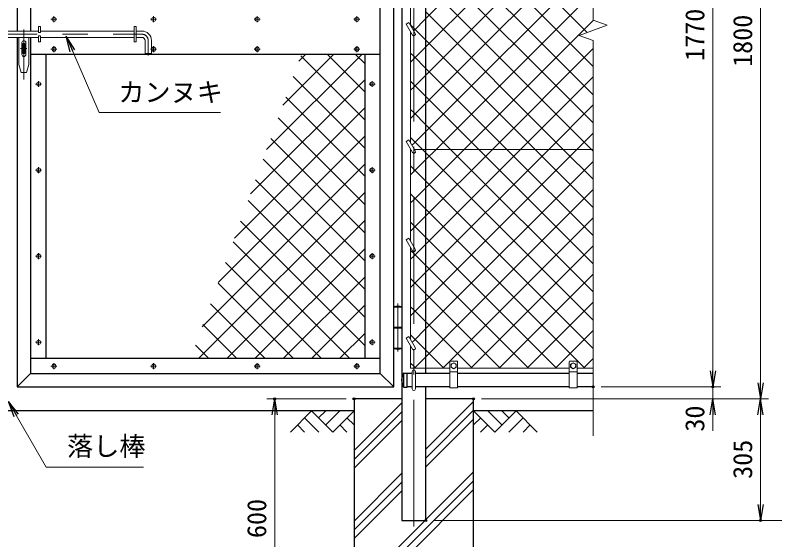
# Model space of a CAD drawing. Units: millimetres, scale not verified. Extents: x -4200 to 4200, y -2970 to 2970.
# Drawn here: x 1242 to 3148, y -892 to 424 of the extents above; entities that cross this region are included whole.
import ezdxf
from ezdxf.enums import TextEntityAlignment as Align

# ---------------------------------------------------------------- set-up
doc = ezdxf.new("R2010")
doc.units = ezdxf.units.MM
doc.header["$LTSCALE"] = 10
doc.header["$PDMODE"] = 32
doc.header["$PDSIZE"] = 5
doc.linetypes.add('USER1', pattern=[50.8, 31.75, -6.35, 6.35, -6.35])
for name, color, linetype, lineweight in [('0-0_D-STR1', 1, 'Continuous', 25), ('0-1_D-DCR-HCH', 7, 'Continuous', 13), ('0-2_D-STR3', 3, 'Continuous', 13), ('0-3_D-BMK', 2, 'USER1', 13), ('0-4_D-STR4', 7, 'Continuous', 25), ('0-5_D-BGD', 7, 'Continuous', 25), ('0-6_D-STR-TXT', 7, 'Continuous', 13), ('0-7_D-STR-DIM', 7, 'Continuous', 13), ('0-B_D-STR2', 7, 'Continuous', 13)]:
    doc.layers.add(name, color=color, linetype=linetype, lineweight=lineweight)
doc.layers.add('0-8_0', color=7, linetype='Continuous')
doc.layers.add('0-9_Defpoints', color=8, linetype='Continuous')
doc.styles.add('ＭＳ ゴシック', font='')
doc.styles.get('ＭＳ ゴシック').set_extended_font_data('MS Gothic')

# ---------------------------------------------------------------- blocks, each defined once
blk = doc.blocks.new('_Open')
at = {"layer": '0-8_0'}
blk.add_line((-10, 1.667), (0, 0), dxfattribs=at)
blk.add_lwpolyline([(-10, -1.667), (0, 0), (-10, 0)], dxfattribs=at)

msp = doc.modelspace()

# ---------------------------------------------------------------- linework, layer by layer
at = {"layer": '0-0_D-STR1'}
for p, q in [((1246.74, 1261.37), (1246.74, 384.37)), ((2191.74, -508.63), (2191.74, 1261.37)), ((1280.74, 1227.37), (1280.74, 384.37)), ((2157.74, -474.63), (2157.74, 1227.37)), ((2272.24, -474.63), (2272.24, 1227.37)), ((1246.74, 368.37), (1246.74, -508.63)), ((1280.74, 368.37), (1280.74, -474.63)), ((1280.74, 326.37), (2157.74, 326.37)), ((1318.74, 326.37), (1318.74, -436.63)), ((2119.74, -436.63), (2119.74, 326.37)), ((1280.74, -436.63), (2157.74, -436.63)), ((1280.74, -474.63), (1246.74, -508.63)), ((1280.74, -474.63), (2157.74, -474.63)), ((2157.74, -474.63), (2191.74, -508.63)), ((2216.66, -474.13), (2224.99, -474.13)), ((2216.99, -509.13), (2216.99, -474.13)), ((2224.99, -509.13), (2224.99, -474.13)), ((2237.99, -474.63), (2224.99, -474.63)), ((2331.99, -474.63), (2245.99, -474.63)), ((2631.99, -474.63), (2351.99, -474.63)), ((2691.99, -474.63), (2651.99, -474.63)), ((1246.74, -508.63), (2191.74, -508.63)), ((2216.66, -509.13), (2224.99, -509.13)), ((2237.99, -508.63), (2224.99, -508.63)), ((2331.99, -508.63), (2245.99, -508.63)), ((2631.99, -508.63), (2351.99, -508.63)), ((2691.99, -508.63), (2651.99, -508.63))]:
    msp.add_line(p, q, dxfattribs=at)
msp.add_lwpolyline([(2211.74, 1277.37), (2211.74, -843.63), (2272.24, -843.63), (2272.24, -508.63)], dxfattribs=at)
for centre, radius, start, end in [((2247.22, -491.63), 35.72, 151.52136, 208.47864), ((2216.66, -475.13), 1, 90, 147.70173), ((2216.66, -508.13), 1, 212.29827, 270)]:
    msp.add_arc(centre, radius, start, end, dxfattribs=at)
at = {"layer": '0-1_D-DCR-HCH'}
for p, q in [((2091.99, -668.42), (2211.74, -548.67)), ((2272.24, -664.95), (2391.99, -545.2)), ((1985.57, -568.63), (1932.36, -621.84)), ((1985.57, -568.63), (2038.78, -621.84)), ((2003.3, -586.37), (2021.04, -568.63)), ((2021.04, -604.11), (2056.52, -568.63)), ((2038.78, -621.84), (2091.99, -568.63)), ((2091.99, -690.52), (2211.74, -570.77)), ((2272.24, -687.05), (2391.99, -567.3)), ((2445.2, -621.84), (2391.99, -568.63)), ((2462.94, -604.11), (2427.47, -568.63)), ((2498.42, -568.63), (2445.2, -621.84)), ((2480.77, -586.46), (2462.94, -568.63)), ((2498.42, -568.63), (2551.63, -621.84)), ((1967.83, -586.37), (2003.47, -621.84)), ((2074.25, -586.37), (2091.99, -604.03)), ((2272.24, -709.14), (2391.99, -589.39)), ((2409.73, -586.37), (2391.99, -604.03)), ((2516.15, -586.37), (2480.52, -621.84)), ((1950.09, -604.11), (1967.91, -621.84)), ((2056.52, -604.11), (2074.34, -621.84)), ((2091.99, -712.62), (2211.74, -592.87)), ((2427.47, -604.11), (2409.65, -621.84)), ((2533.89, -604.11), (2516.07, -621.84)), ((2272.24, -841.73), (2391.99, -721.98)), ((2091.99, -845.2), (2211.74, -725.45)), ((2091.99, -1044.07), (2391.99, -744.07)), ((2091.99, -867.3), (2211.74, -747.55)), ((2091.99, -1066.17), (2391.99, -766.17)), ((2091.99, -889.39), (2211.74, -769.64)), ((2091.99, -1021.98), (2270.33, -843.63))]:
    msp.add_line(p, q, dxfattribs=at)
at = {"layer": '0-2_D-STR3'}
for p, q in [((2233.99, 398.22), (2233.99, 677.22)), ((2222.6, 401.96), (2229.53, 405.96)), ((2222.6, 401.96), (2238.53, 374.37)), ((2229.53, 405.96), (2245.46, 378.37)), ((1182.74, 384.37), (1300.74, 384.37)), ((1300.74, 395.37), (1300.74, 380.37)), ((1300.74, 395.37), (1305.24, 395.37)), ((1305.24, 395.37), (1305.24, 380.37)), ((1305.24, 384.37), (1540.74, 384.37)), ((1540.74, 395.37), (1540.74, 357.37)), ((1540.74, 395.37), (1545.24, 395.37)), ((1545.24, 395.37), (1545.24, 357.37)), ((1545.24, 384.37), (1559.74, 384.37)), ((2233.99, 103.22), (2233.99, 382.22)), ((1182.74, 368.37), (1300.74, 368.37)), ((1251.24, 368.37), (1251.24, 300.37)), ((1276.24, 368.37), (1276.24, 300.37)), ((1300.74, 380.37), (1305.24, 380.37)), ((1300.74, 372.37), (1300.74, 357.37)), ((1305.24, 368.37), (1540.74, 368.37)), ((1545.24, 368.37), (1559.74, 368.37)), ((1258.74, 355.37), (1258.74, 325.37)), ((1261.49, 352.87), (1265.99, 352.87)), ((1261.49, 352.87), (1261.49, 327.87)), ((1265.99, 352.87), (1265.99, 327.87)), ((1268.74, 355.37), (1268.74, 325.37)), ((1300.74, 357.37), (1305.24, 357.37)), ((1540.74, 357.37), (1545.24, 357.37)), ((1583.74, 360.37), (1583.74, 328.37)), ((1261.49, 327.87), (1265.99, 327.87)), ((1567.74, 328.37), (1583.74, 328.37)), ((1569.74, 326.37), (1581.74, 326.37)), ((1581.74, 326.37), (1583.74, 328.37)), ((1251.24, 300.37), (1257.24, 280.37)), ((1270.24, 280.37), (1276.24, 300.37)), ((1257.24, 280.37), (1270.24, 280.37)), ((2222.6, 106.96), (2229.53, 110.96)), ((2222.6, 106.96), (2238.53, 79.37)), ((2229.53, 110.96), (2245.46, 83.37)), ((2233.99, -143.28), (2233.99, 87.22)), ((2691.99, 87.37), (2243.15, 87.37)), ((2222.6, -139.54), (2229.53, -135.54)), ((2222.6, -139.54), (2238.53, -167.13)), ((2229.53, -135.54), (2245.46, -163.13)), ((2233.99, -389.78), (2233.99, -159.28)), ((2211.74, -308.63), (2191.74, -308.63)), ((2191.74, -308.63), (2191.74, -411.63)), ((2192.24, -307.13), (2192.24, -308.63)), ((2192.24, -307.13), (2211.24, -307.13)), ((2211.24, -307.13), (2211.24, -308.63)), ((2211.74, -308.63), (2211.74, -411.63)), ((2211.74, -358.63), (2191.74, -358.63)), ((2211.74, -361.63), (2191.74, -361.63)), ((2222.6, -386.04), (2229.53, -382.04)), ((2222.6, -386.04), (2238.53, -413.63)), ((2229.53, -382.04), (2245.46, -409.63)), ((2211.74, -411.63), (2191.74, -411.63)), ((2192.24, -411.63), (2192.24, -413.13)), ((2211.24, -413.13), (2192.24, -413.13)), ((2211.24, -411.63), (2211.24, -413.13)), ((2233.99, -461.63), (2233.99, -405.78)), ((2331.99, -510.63), (2331.99, -445.63)), ((2349.99, -443.63), (2333.99, -443.63)), ((2335.49, -459.37), (2335.49, -451.89)), ((2348.49, -459.37), (2348.49, -451.89)), ((2351.99, -510.63), (2351.99, -445.63)), ((2631.99, -510.63), (2631.99, -445.63)), ((2649.99, -443.63), (2633.99, -443.63)), ((2635.49, -459.37), (2635.49, -451.89)), ((2648.49, -459.37), (2648.49, -451.89)), ((2651.99, -510.63), (2651.99, -445.63)), ((2233.99, -461.63), (2331.99, -461.63)), ((2237.99, -513.63), (2237.99, -469.63)), ((2245.99, -513.63), (2245.99, -469.63)), ((2351.99, -470.63), (2331.99, -470.63)), ((2335.49, -459.37), (2341.99, -463.13)), ((2341.99, -463.13), (2348.49, -459.37)), ((2351.99, -461.63), (2631.99, -461.63)), ((2651.99, -470.63), (2631.99, -470.63)), ((2635.49, -459.37), (2641.99, -463.13)), ((2641.99, -463.13), (2648.49, -459.37)), ((2651.99, -461.63), (2691.99, -461.63)), ((2351.99, -510.63), (2331.99, -510.63)), ((2651.99, -510.63), (2631.99, -510.63))]:
    msp.add_line(p, q, dxfattribs=at)
for points in [[(1300.74, 372.37), (1305.24, 372.37), (1305.24, 357.37)], [(1567.74, 360.37), (1567.74, 328.37), (1569.74, 326.37)], [(2335.49, -451.89), (2341.99, -448.13), (2348.49, -451.89)], [(2635.49, -451.89), (2641.99, -448.13), (2648.49, -451.89)]]:
    msp.add_lwpolyline(points, dxfattribs=at)
for centre, radius in [((1339.24, 413.87), 5.25), ((1589.24, 413.87), 5.25), ((1849.24, 413.87), 5.25), ((2099.24, 413.87), 5.25), ((1339.24, 338.87), 5.25), ((1589.24, 338.87), 5.25), ((1849.24, 338.87), 5.25), ((2099.24, 338.87), 5.25), ((1300.74, 251.37), 5.25), ((2137.74, 251.37), 5.25), ((1300.74, 35.37), 5.25), ((2137.74, 35.37), 5.25), ((1300.74, -180.63), 5.25), ((2137.74, -180.63), 5.25), ((1300.74, -396.63), 5.25), ((2137.74, -396.63), 5.25), ((1339.24, -456.63), 5.25), ((1589.24, -456.63), 5.25), ((1849.24, -456.63), 5.25), ((2099.24, -456.63), 5.25), ((2341.99, -455.63), 6.49), ((2641.99, -455.63), 6.49)]:
    msp.add_circle(centre, radius, dxfattribs=at)
for centre, radius, start, end in [((1559.74, 360.37), 24, 0, 90), ((1559.74, 360.37), 8, 0, 90), ((2241.99, 376.37), 4, 210, 30), ((1263.74, 355.37), 5, 0, 180), ((1263.74, 325.37), 5, 180, 0), ((2241.99, 81.37), 4, 210, 30), ((2241.99, -165.13), 4, 210, 30), ((2201.74, -336.47), 30.83, 72.05475, 107.94525), ((2201.74, -383.8), 30.83, 252.05475, 287.94525), ((2241.99, -411.63), 4, 210, 30), ((2333.99, -445.63), 2, 90, 180), ((2349.99, -445.63), 2, 0, 90), ((2633.99, -445.63), 2, 90, 180), ((2649.99, -445.63), 2, 0, 90), ((2241.99, -469.63), 4, 0, 180), ((2241.99, -513.63), 4, 180, 0)]:
    msp.add_arc(centre, radius, start, end, dxfattribs=at)
at = {"layer": '0-3_D-BMK'}
for p, q in [((2241.99, -858.63), (2241.99, 1301.37)), ((1339.24, 421.31), (1339.24, 406.43)), ((1589.24, 421.31), (1589.24, 406.43)), ((1849.24, 421.31), (1849.24, 406.43)), ((2099.24, 421.31), (2099.24, 406.43)), ((1346.68, 413.87), (1331.8, 413.87)), ((1596.68, 413.87), (1581.8, 413.87)), ((1856.68, 413.87), (1841.8, 413.87)), ((2106.68, 413.87), (2091.8, 413.87)), ((1263.74, 388.39), (1263.74, 262.85)), ((979.63, 376.37), (1559.74, 376.37)), ((1339.24, 346.31), (1339.24, 331.43)), ((1575.74, 360.37), (1575.74, 323.1)), ((1589.24, 346.31), (1589.24, 331.43)), ((1849.24, 346.31), (1849.24, 331.43)), ((2099.24, 346.31), (2099.24, 331.43)), ((1255.65, 340.37), (1271.19, 340.37)), ((1346.68, 338.87), (1331.8, 338.87)), ((1596.68, 338.87), (1581.8, 338.87)), ((1856.68, 338.87), (1841.8, 338.87)), ((2106.68, 338.87), (2091.8, 338.87)), ((1308.18, 251.37), (1293.3, 251.37)), ((1300.74, 258.81), (1300.74, 243.93)), ((2145.18, 251.37), (2130.3, 251.37)), ((2137.74, 258.81), (2137.74, 243.93)), ((1300.74, 42.81), (1300.74, 27.93)), ((2137.74, 42.81), (2137.74, 27.93)), ((1308.18, 35.37), (1293.3, 35.37)), ((2145.18, 35.37), (2130.3, 35.37)), ((1308.18, -180.63), (1293.3, -180.63)), ((1300.74, -173.19), (1300.74, -188.07)), ((2145.18, -180.63), (2130.3, -180.63)), ((2137.74, -173.19), (2137.74, -188.07)), ((2201.74, -298.93), (2201.74, -419.36)), ((1308.18, -396.63), (1293.3, -396.63)), ((1300.74, -389.19), (1300.74, -404.07)), ((2145.18, -396.63), (2130.3, -396.63)), ((2137.74, -389.19), (2137.74, -404.07)), ((1346.68, -456.63), (1331.8, -456.63)), ((1339.24, -449.19), (1339.24, -464.07)), ((1596.68, -456.63), (1581.8, -456.63)), ((1589.24, -449.19), (1589.24, -464.07)), ((1856.68, -456.63), (1841.8, -456.63)), ((1849.24, -449.19), (1849.24, -464.07)), ((2106.68, -456.63), (2091.8, -456.63)), ((2099.24, -449.19), (2099.24, -464.07))]:
    msp.add_line(p, q, dxfattribs=at)
msp.add_arc((1559.74, 360.37), 16, 0, 90, dxfattribs=at)
at = {"layer": '0-4_D-STR4'}
for p, q in [((2211.74, -538.63), (2091.99, -538.63)), ((2391.99, -538.63), (2272.24, -538.63))]:
    msp.add_line(p, q, dxfattribs=at)
msp.add_lwpolyline([(2091.99, -538.63), (2091.99, -1138.63), (2391.99, -1138.63), (2391.99, -538.63)], dxfattribs=at)
at = {"layer": '0-5_D-BGD'}
for p, q in [((2091.99, -568.63), (391.99, -568.63)), ((2691.99, -568.63), (2391.99, -568.63))]:
    msp.add_line(p, q, dxfattribs=at)
at = {"layer": '0-6_D-STR-TXT'}
for points in [[(1756.7, 180.25), (1452.73, 180.25), (1370.71, 369.76)], [(1563.92, -709.62), (1319.6, -709.62), (1225.93, -547.38)]]:
    msp.add_lwpolyline(points, dxfattribs=at)
at = {"layer": '0-7_D-STR-DIM'}
for p, q in [((2691.99, 412.02), (2691.99, 1324.37)), ((2991.99, -468.63), (2991.99, 1221.37)), ((3111.99, -498.63), (3111.99, 1221.37)), ((2727.23, 399.19), (2691.99, 412.02)), ((2656.75, 373.54), (2727.23, 399.19)), ((2691.99, 360.72), (2656.75, 373.54)), ((2691.99, -631.63), (2691.99, 360.72)), ((2991.99, -468.63), (2991.99, -428.63)), ((2711.99, -508.63), (3011.99, -508.63)), ((2711.99, -508.63), (3011.99, -508.63)), ((2991.99, -538.63), (2991.99, -508.63)), ((2071.99, -538.63), (1872.98, -538.63)), ((2411.99, -538.63), (3011.99, -538.63)), ((2411.99, -538.63), (3131.99, -538.63)), ((2411.99, -538.63), (3131.99, -538.63)), ((1892.98, -1098.63), (1892.98, -578.63)), ((2991.99, -578.63), (2991.99, -618.63)), ((3111.99, -578.63), (3111.99, -803.63)), ((2292.24, -843.63), (3251.99, -843.63)), ((2292.24, -843.63), (3131.99, -843.63))]:
    msp.add_line(p, q, dxfattribs=at)
at = {"layer": '0-9_Defpoints'}
for p in [(2691.99, -508.63), (2991.99, -508.63), (1892.98, -538.63), (2091.99, -538.63), (2391.99, -538.63), (2272.24, -843.63), (3111.99, -843.63)]:
    msp.add_point(p, dxfattribs=at)
at = {"layer": '0-B_D-STR2'}
for p, q in [((2272.24, 344.74), (2604.87, 677.37)), ((2272.24, 274.03), (2675.58, 677.37)), ((2687.75, 87.37), (2272.24, 502.88)), ((2617.04, 87.37), (2272.24, 432.17)), ((2241.99, 391.7), (2233.99, 399.7)), ((2272.24, 361.45), (2241.99, 391.7)), ((2233.99, 377.2), (2235.83, 379.04)), ((2241.99, 314.49), (2272.24, 344.74)), ((2546.33, 87.37), (2272.24, 361.45)), ((1872.83, 86.76), (2112.44, 326.37)), ((1913.3, 197.93), (2041.73, 326.37)), ((1953.76, 309.11), (1971.02, 326.37)), ((2119.74, 231.11), (2024.49, 326.37)), ((2119.74, 301.82), (2095.2, 326.37)), ((2241.99, 320.99), (2233.99, 328.99)), ((2119.74, 160.4), (1958.37, 321.77)), ((2233.99, 306.49), (2241.99, 314.49)), ((2272.24, 290.74), (2241.99, 320.99)), ((2475.62, 87.37), (2272.24, 290.74)), ((2119.74, 89.69), (1939.5, 269.93)), ((2241.99, 243.78), (2272.24, 274.03)), ((2509.84, 87.37), (2691.99, 269.52)), ((1832.37, -24.42), (2119.74, 262.95)), ((2241.99, 250.28), (2233.99, 258.28)), ((2272.24, 220.03), (2241.99, 250.28)), ((2233.99, 235.78), (2241.99, 243.78)), ((2119.74, 18.98), (1920.63, 218.09)), ((2404.91, 87.37), (2272.24, 220.03)), ((1791.9, -135.59), (2119.74, 192.24)), ((2580.55, 87.37), (2691.99, 198.81)), ((2241.99, 179.57), (2233.99, 187.57)), ((2272.24, 149.32), (2241.99, 179.57)), ((2119.74, -51.73), (1901.76, 166.25)), ((2334.2, 87.37), (2272.24, 149.32)), ((1751.44, -246.77), (2119.74, 121.53)), ((2119.74, -122.44), (1882.9, 114.4)), ((2651.26, 87.37), (2691.99, 128.1)), ((2272.24, -150.23), (2509.84, 87.37)), ((2272.24, -220.94), (2580.55, 87.37)), ((2272.24, -291.65), (2651.26, 87.37)), ((2691.99, -270.43), (2334.2, 87.37)), ((2691.99, -199.72), (2404.91, 87.37)), ((2691.99, -129.01), (2475.62, 87.37)), ((2691.99, -58.3), (2546.33, 87.37)), ((2691.99, 12.42), (2617.04, 87.37)), ((2691.99, 83.13), (2687.75, 87.37)), ((2119.74, -193.15), (1864.03, 62.56)), ((1710.98, -357.94), (2119.74, 50.82)), ((2119.74, -263.86), (1845.16, 10.72)), ((1703, -436.63), (2119.74, -19.89)), ((2119.74, -334.57), (1826.29, -41.12)), ((1773.71, -436.63), (2119.74, -90.6)), ((2119.74, -405.28), (1807.42, -92.96)), ((2314.39, -461.63), (2691.99, -84.04)), ((2080.38, -436.63), (1788.55, -144.81)), ((2241.99, -180.48), (2272.24, -150.23)), ((1844.42, -436.63), (2119.74, -161.31)), ((2241.99, -173.98), (2233.99, -165.98)), ((2385.1, -461.63), (2691.99, -154.75)), ((2233.99, -188.48), (2241.99, -180.48)), ((2272.24, -204.23), (2241.99, -173.98)), ((2009.67, -436.63), (1769.68, -196.65)), ((2529.64, -461.63), (2272.24, -204.23)), ((2241.99, -251.19), (2272.24, -220.94)), ((2455.81, -461.63), (2691.99, -225.46)), ((1915.13, -436.63), (2119.74, -232.02)), ((2241.99, -244.69), (2233.99, -236.69)), ((2272.24, -274.94), (2241.99, -244.69)), ((1938.96, -436.63), (1750.81, -248.49)), ((2233.99, -259.19), (2241.99, -251.19)), ((2458.93, -461.63), (2272.24, -274.94)), ((1868.25, -436.63), (1731.94, -300.33)), ((1985.84, -436.63), (2119.74, -302.73)), ((2241.99, -321.9), (2272.24, -291.65)), ((2526.53, -461.63), (2691.99, -296.17)), ((2241.99, -315.4), (2233.99, -307.4)), ((2233.99, -329.9), (2241.99, -321.9)), ((2272.24, -345.65), (2241.99, -315.4)), ((1797.54, -436.63), (1713.08, -352.17)), ((2388.22, -461.63), (2272.24, -345.65)), ((2056.55, -436.63), (2119.74, -373.44)), ((2597.24, -461.63), (2691.99, -366.88)), ((1726.83, -436.63), (1694.21, -404.01)), ((2667.95, -461.63), (2691.99, -437.59))]:
    msp.add_line(p, q, dxfattribs=at)
for points in [[(2677.04, 380.92), (2380.59, 677.37), (2272.24, 785.72), (2241.99, 815.97), (2233.99, 823.97)], [(2241.68, 384.9), (2241.99, 385.2), (2272.24, 415.45), (2534.15, 677.37), (2691.99, 835.2)], [(2691.99, 295.26), (2309.88, 677.37), (2272.24, 715.01), (2241.99, 745.26), (2233.99, 753.26)], [(2691.99, 224.55), (2272.24, 644.3), (2245.91, 670.63)], [(2233.99, 165.07), (2241.99, 173.07), (2272.24, 203.32), (2691.99, 623.07)], [(2691.99, 153.84), (2272.24, 573.59), (2241.99, 603.84), (2233.99, 611.84)], [(2237.24, 97.61), (2241.99, 102.36), (2272.24, 132.61), (2691.99, 552.36)], [(2233.99, 23.65), (2241.99, 31.65), (2272.24, 61.9), (2297.71, 87.37), (2691.99, 481.65)], [(2233.99, -47.06), (2241.99, -39.06), (2272.24, -8.81), (2368.42, 87.37), (2692.78, 411.73)], [(2233.99, -117.77), (2241.99, -109.77), (2272.24, -79.52), (2439.13, 87.37), (2691.99, 340.23)], [(2691.99, -341.14), (2272.24, 78.61), (2263.49, 87.37), (2241.99, 108.86), (2233.99, 116.86)], [(2237.96, -396.65), (2241.99, -392.61), (2272.24, -362.36), (2691.99, 57.39)], [(2691.99, -411.85), (2272.24, 7.9), (2241.99, 38.15), (2233.99, 46.15)], [(2243.68, -461.63), (2272.24, -433.07), (2691.99, -13.32)], [(2671.06, -461.63), (2272.24, -62.81), (2241.99, -32.56), (2233.99, -24.56)], [(2600.35, -461.63), (2272.24, -133.52), (2241.99, -103.27), (2233.99, -95.27)], [(2317.51, -461.63), (2272.24, -416.36), (2241.99, -386.11), (2233.99, -378.11)], [(2246.8, -461.63), (2241.99, -456.82), (2233.99, -448.82)]]:
    msp.add_lwpolyline(points, dxfattribs=at)

# ---------------------------------------------------------------- block references
at = {"layer": '0-6_D-STR-TXT', "xscale": 4, "yscale": 4}
for p, rotation in [((1369.92, 371.6), 113.40164), ((1224.93, -545.65), 120)]:
    msp.add_blockref('_Open', p, dxfattribs=dict(at, rotation=rotation))
at = {"layer": '0-7_D-STR-DIM', "xscale": 4, "yscale": 4}
for p, rotation in [((2991.99, -508.63), 270), ((2991.99, -508.63), 270), ((3111.99, -538.63), 270), ((1892.98, -538.63), 90), ((2991.99, -538.63), 90), ((3111.99, -538.63), 90), ((3111.99, -843.63), 270)]:
    msp.add_blockref('_Open', p, dxfattribs=dict(at, rotation=rotation))

# ---------------------------------------------------------------- texts
at = {"layer": '0-6_D-STR-TXT', "style": 'ＭＳ ゴシック'}
for s, p in [('カンヌキ', (1500.61, 192.33)), ('落し棒', (1372.04, -695.89))]:
    msp.add_text(s, height=48.09, dxfattribs=at).set_placement(p, align=Align.BOTTOM_LEFT)
at = {"layer": '0-7_D-STR-DIM', "style": 'ＭＳ ゴシック'}
for s, p in [('1770', (2985.24, 309.47)), ('1800', (3105.24, 294.47)), ('30', (2985.24, -620.83)), ('305', (3105.24, -739.36)), ('600', (1886.23, -887.88))]:
    msp.add_text(s, height=48.09, rotation=90, dxfattribs=at).set_placement(p, align=Align.BOTTOM_LEFT)

doc.saveas('drawing.dxf')
